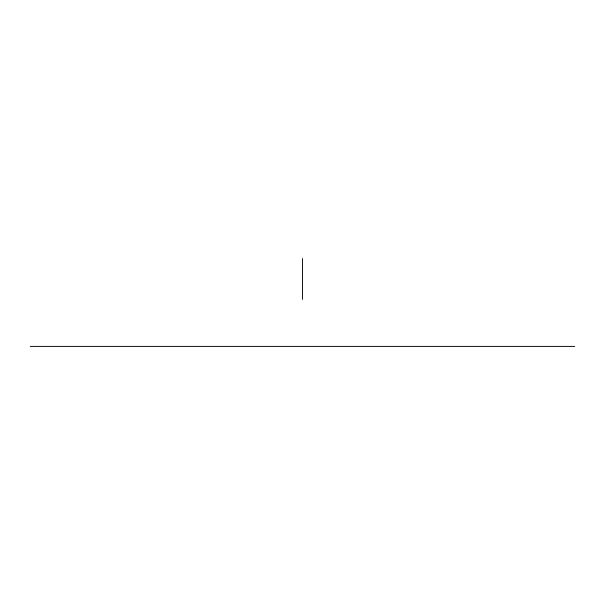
<?xml version="1.0" encoding="UTF-8"?>
<svg xmlns="http://www.w3.org/2000/svg" width="605" height="605" viewBox="0 0 605 605"><rect width="100%" height="100%" fill="white"/><g stroke="black" fill="none" stroke-linecap="round" stroke-linejoin="round"><path stroke-width="0.91" d="M30.25 346.4L574.75 346.4M302.5 258.6L302.5 299.437"/></g></svg>
